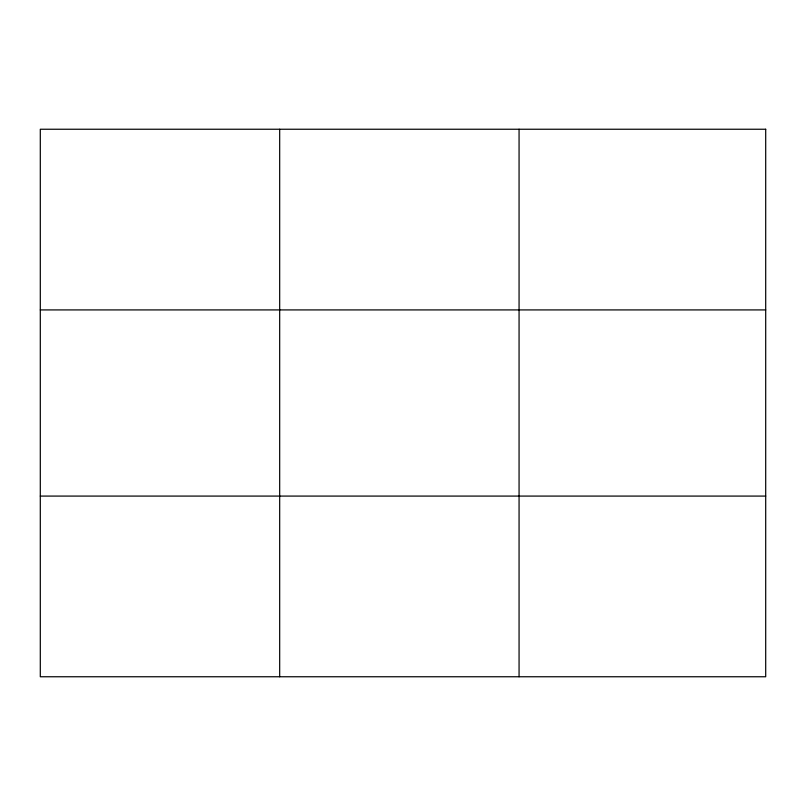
<?xml version="1.0" encoding="UTF-8"?>
<svg xmlns="http://www.w3.org/2000/svg" width="806" height="806" viewBox="0 0 806 806"><rect width="100%" height="100%" fill="white"/><g stroke="black" fill="none" stroke-linecap="round" stroke-linejoin="round"><path stroke-width="1.21" d="M279.682 676.758L279.682 129.242M519.064 676.758L519.064 129.242M40.3 309.917L765.7 309.917M40.3 496.083L765.7 496.083M765.7 129.242L765.7 676.758L40.3 676.758L40.3 129.242L765.7 129.242"/></g></svg>
